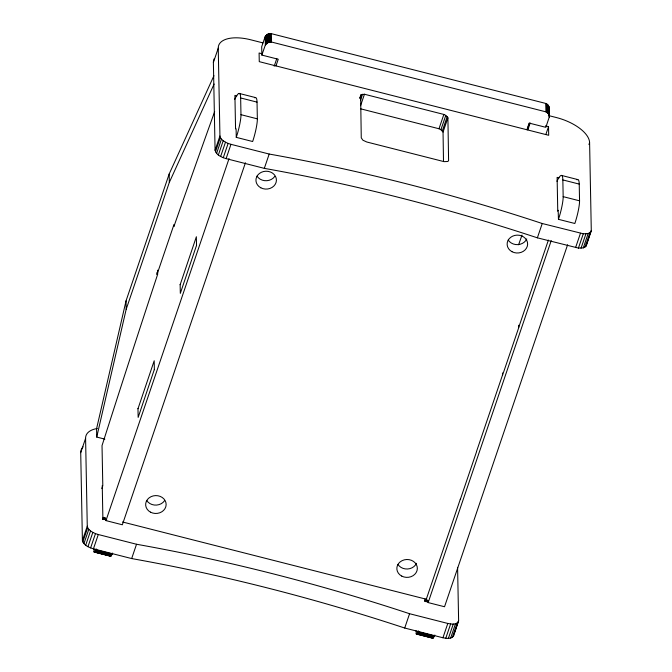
<?xml version="1.0" encoding="UTF-8"?>
<svg xmlns="http://www.w3.org/2000/svg" width="672" height="672" viewBox="0 0 672 672"><rect width="100%" height="100%" fill="white"/><g stroke="black" fill="none" stroke-linecap="round" stroke-linejoin="round"><path stroke-width="1.01" d="M527.176 129.839L529.444 123.161L545.824 127.327L549.234 117.155L549.15 115.214L548.218 113.459L545.933 111.846L271.454 42.017L268.523 42.302L265.356 44.932L261.853 55.079L278.242 59.245L275.974 65.923M213.956 75.684L169.176 173.998L126.034 300.888L96.575 428.702L96.734 437.069L104.874 439.135M96.734 437.069L126.193 309.246L169.336 182.364L214.116 84.042M360.629 95.231L361.259 137.827L362.897 140.204L366.778 142.002L444.066 161.641L447.67 161.498L448.594 160.759L447.905 117.785L445.78 115.408L443.856 114.442L364.451 94.24L361.166 94.693L359.806 97.81M97.314 428.484A34.18 15.952 18.8 0 0 85.588 438.371L80.716 452.676L82.404 540.481C83.555 545.404 89.116 547.47 93.433 548.839L131.662 558.566A961.909 448.955 18.8 0 1 404.712 628.034L442.932 637.762C446.326 638.425 450.845 639.274 453.407 636.308L453.751 634.964M453.407 636.308L458.615 620.651L457.59 567.344M214.418 58.43A34.18 15.952 18.8 0 0 213.385 62.479L215.074 150.284C216.216 155.198 221.777 157.273 226.103 158.634L264.323 168.361A961.909 448.955 18.8 0 1 537.373 237.829L578.424 248.086L583.288 247.884L586.068 246.112L591.284 230.446L589.596 142.64A34.18 15.952 18.8 0 0 556.508 117.583L548.377 115.517M586.068 246.112L591.284 230.446M548.906 109.427C549.889 106.714 547.739 103.824 545.068 103.261L271.295 33.659L267.683 34.213L265.196 36.565L261.694 46.721L261.853 55.079M213.385 62.479L218.249 48.166A34.18 15.952 18.8 0 1 250.698 39.782L262.886 42.882M173.51 225.926L156.971 274.579L156.929 272.488M82.404 540.481L87.268 526.176L85.588 438.371M215.074 150.284L219.937 135.971L218.249 48.166M82.807 542.018L87.671 527.713L87.268 526.176M215.468 151.822L220.34 137.508L219.937 135.971M83.924 543.648L88.788 529.334L87.671 527.713M216.586 153.443L221.449 139.129L220.34 137.508M85.68 545.244L90.544 530.93L88.788 529.334M218.35 155.039L223.213 140.725L221.449 139.129M87.956 546.706L92.828 532.392L90.544 530.93M220.626 156.5L225.49 142.187L223.213 140.725M90.602 547.932L95.466 533.618L92.828 532.392M137.987 408.744L154.199 360.763L154.367 369.684M180.163 284.701L196.367 236.746L196.535 245.658M223.272 157.727L228.136 143.413L225.49 142.187M93.433 548.839L98.297 534.526L136.525 544.253A961.909 448.955 18.8 0 1 409.576 613.721L447.804 623.448C451.198 624.112 455.708 624.96 458.27 621.995M154.367 369.407L138.155 417.388L137.978 408.467M196.535 245.364L180.323 293.362L180.146 284.441M226.103 158.634L230.966 144.329L269.195 154.048A961.909 448.955 18.8 0 1 542.237 223.516L583.288 233.772L588.16 233.579L590.932 231.798M245.423 162.775L122.346 524.782L105.958 520.607L229.043 158.609M274.201 66.184L276.797 58.548M131.662 558.566L136.525 544.253M264.323 168.361L269.195 154.048M359.864 98.515L361.166 94.693M360.604 99.96L362.552 94.231M360.562 105.689L364.451 94.24M443.503 161.448L443.041 132.098L440.916 129.721L438.992 128.755L443.856 114.442M440.916 129.721L445.78 115.408M442.336 130.897L447.199 116.584M443.041 132.098L447.905 117.785M527.209 128.814L529.158 123.094M527.915 129.696L530.183 123.018M545.933 134.282L548.528 126.647L545.53 125.882M404.712 628.034L409.576 613.721M537.373 237.829L542.237 223.516M460.345 499.061L426.292 599.239L122.506 521.968M476.566 451.366L502.513 375.035M518.734 327.34L548.411 240.055M460.345 499.363L476.566 451.66M567.613 244.751L444.536 606.749L428.156 602.582L551.233 240.584M588.949 144.556L589.596 142.64M442.932 637.762L447.804 623.448M575.602 247.556L580.465 233.243M445.754 638.291L450.626 623.977M578.424 248.086L583.288 233.772M448.384 638.4L453.247 624.086M581.045 248.195L585.908 233.89M450.626 638.089L455.49 623.776M583.288 247.884L588.16 233.579M452.34 637.375L457.204 623.07M585.001 247.178L589.873 232.865M454.07 634.007L458.615 620.651M93.727 548.545L94.248 552.107L96.272 548.915M94.046 552.006L110.636 556.282L112.652 553.081M415.918 630.521L416.447 634.082L418.463 630.89M416.245 633.982L432.827 638.249L434.851 635.057M102.463 519.313L103.891 517.289L105.958 520.607M428.156 602.582L426.09 599.264L425.099 600.331L427.988 601.07M557.441 210.932L558.155 210.26L558.457 219.324L574.846 223.49A17.094 2.512 -75.7 0 0 579.55 200.819L579.23 184.094A34.18 5.032 -75.7 0 0 577.021 179.827M235.595 128.419L236.107 128.99L236.267 137.357L252.647 141.523A17.094 2.512 -75.7 0 0 257.351 118.852L257.032 102.127A34.18 5.032 -75.7 0 0 254.822 97.86M262.105 53.777L259.098 53.012L259.266 61.656L548.696 135.29L548.528 126.647M360.595 108.805L438.992 128.755M239.182 93.425L255.57 97.591M561.38 175.4L577.76 179.567M236.855 95.894L234.914 95.399L235.561 128.848M559.054 177.87L557.113 177.374L557.752 210.823M234.738 99.322A34.18 5.032 -75.7 0 1 240.652 97.952L257.032 102.127M556.937 181.297A34.18 5.032 -75.7 0 1 562.842 179.928L579.23 184.094M240.652 97.952L240.971 114.677L257.351 118.852M562.842 179.928L563.17 196.652L579.55 200.819M103.471 517.465L105.403 517.961M103.295 517.692L105.227 518.179M425.494 599.659L427.417 600.155M103.11 517.986L105.034 518.482M425.3 599.962L428.19 600.692M102.9 518.356L104.832 518.851M102.69 518.801L105.58 519.54M424.88 600.776L427.778 601.507M106.781 520.044L102.892 519.053L102.253 485.604M428.005 601.768L425.09 601.028L425.048 598.937M424.662 601.28L426.586 601.776M95.861 549.864L112.249 554.03M418.06 631.831L434.44 636.006M95.474 550.662L111.863 554.828M417.673 632.629L434.053 636.796M95.113 551.292L111.502 555.458M417.312 633.268L433.692 637.434M94.786 551.746L111.174 555.92M416.984 633.721L433.364 637.888M93.904 551.72L110.284 555.887M416.094 633.688L432.482 637.862L432.382 637.384M94.5 552.023L110.88 556.189M416.69 633.998L433.079 638.165M228.136 143.413L230.966 144.329M95.466 533.618L98.297 534.526M586.379 242.668L586.412 244.759M549.116 107.495L549.234 117.155M548.99 106.856L549.15 115.214M548.772 106.235L548.932 114.593M548.453 105.647L548.621 114.005M548.058 105.101L548.218 113.459M547.579 104.597L547.747 112.963M547.033 104.16L547.193 112.526M546.428 103.79L546.588 112.148M545.765 103.488L545.933 111.846M518.692 325.248L518.734 327.634L502.513 375.337L502.48 372.952M271.295 33.659L271.454 42.017M270.556 33.6L270.715 41.966M269.808 33.625L269.968 41.992M269.077 33.743L269.237 42.101M268.363 33.936L268.523 42.302M267.683 34.213L267.851 42.571M267.053 34.558L267.212 42.924M266.482 34.978L266.641 43.344M265.978 35.456L266.137 43.823M265.549 35.994L265.709 44.352M265.196 36.565L265.356 44.932M173.855 224.498L173.897 226.54L182.918 200.852A3571.378 525.563 -75.7 0 1 214.662 111.661M169.176 173.998L169.336 182.364M157.601 270.169L157.676 274.243L148.688 301.518A3571.436 527.058 -75.7 0 0 102.026 445.603L102.799 485.747A34.18 5.032 -75.7 0 0 101.842 488.628M126.034 300.888L126.193 309.246M240.971 114.677A17.094 2.512 -75.7 0 1 236.267 137.357M563.17 196.652A17.094 2.512 -75.7 0 1 558.457 219.324M518.574 244.784A3571.378 525.563 -75.7 0 1 522.026 235.082M80.716 452.676A34.18 15.952 18.8 0 1 83.093 446.914M526.756 238.946A10.256 8.946 -1.1 0 1 517.835 244.625A10.256 8.946 -1.1 0 1 508.2 240.005M164.472 500.808A10.256 8.946 -1.1 0 1 146.714 500.472M274.756 176.434A10.256 8.946 -1.1 0 1 256.998 176.098M416.472 563.312A10.256 8.946 -1.1 0 1 407.551 568.999A10.256 8.946 -1.1 0 1 397.916 564.379M512.014 251.714A10.256 8.946 -1.1 0 0 527.629 244.264A10.256 8.946 -1.1 0 0 512.492 236.225A10.256 8.946 -1.1 0 0 512.014 251.714M150.528 512.173A10.256 8.946 -1.1 0 0 166.144 504.722A10.256 8.946 -1.1 0 0 151.007 496.692A10.256 8.946 -1.1 0 0 150.528 512.173M260.812 187.799A10.256 8.946 -1.1 0 0 276.427 180.348A10.256 8.946 -1.1 0 0 261.29 172.318A10.256 8.946 -1.1 0 0 260.812 187.799M401.73 576.089A10.256 8.946 -1.1 0 0 417.346 568.63A10.256 8.946 -1.1 0 0 402.209 560.599A10.256 8.946 -1.1 0 0 401.73 576.089"/></g></svg>
